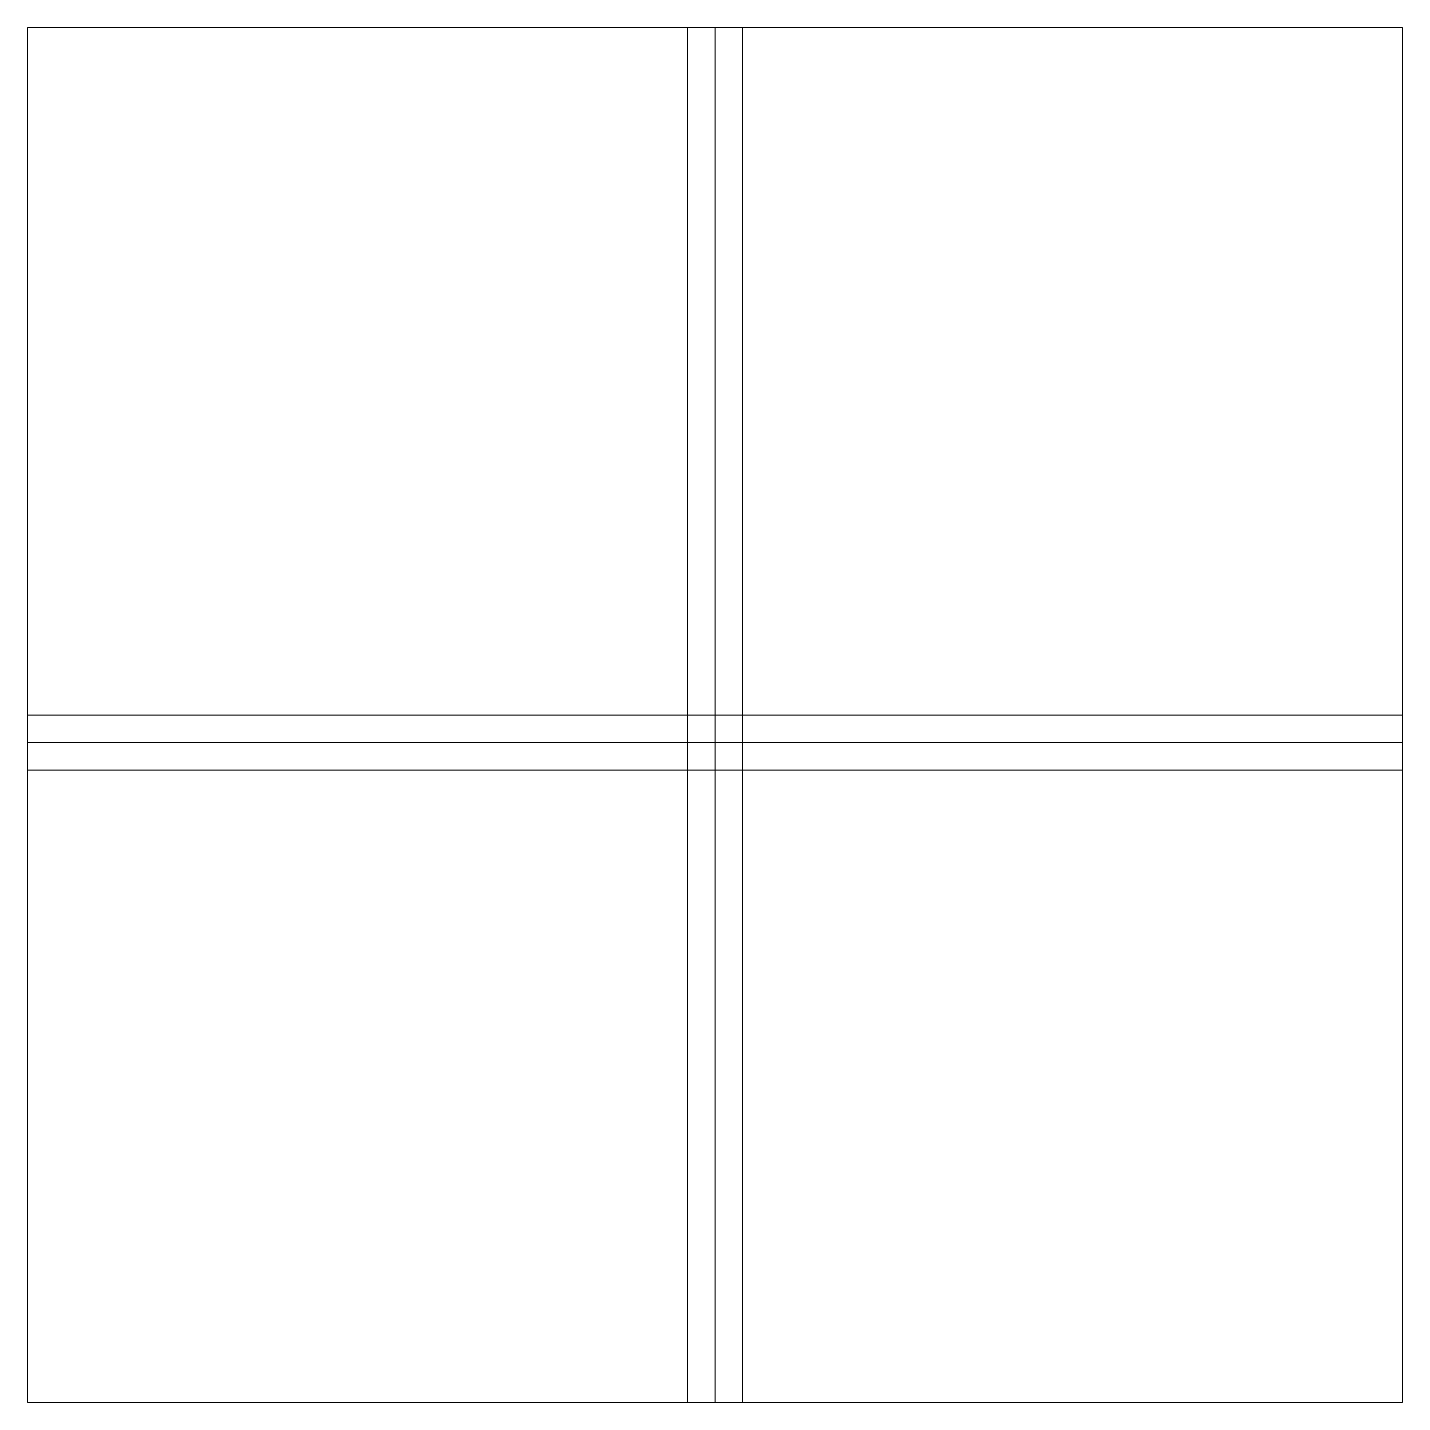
# Model space of a CAD drawing. Header units: millimetres. Extents: x 0 to 1000, y 0 to 1000.
import ezdxf

# ---------------------------------------------------------------- set-up
doc = ezdxf.new("R2010")
doc.units = ezdxf.units.MM
doc.layers.get('0').update_dxf_attribs({"lineweight": 13})
doc.layers.add('Projection', color=252, linetype='Continuous', lineweight=13)

msp = doc.modelspace()

# ---------------------------------------------------------------- linework, layer by layer
msp.add_lwpolyline([(0, 0), (1000, 0), (1000, 1000), (0, 1000)], close=True)
at = {"layer": 'Projection'}
for p, q in [((480, 0), (480, 1000)), ((500, 0), (500, 1000)), ((520, 0), (520, 1000)), ((0, 500), (1000, 500)), ((0, 480), (1000, 480)), ((0, 460), (1000, 460))]:
    msp.add_line(p, q, dxfattribs=at)

doc.saveas('drawing.dxf')
